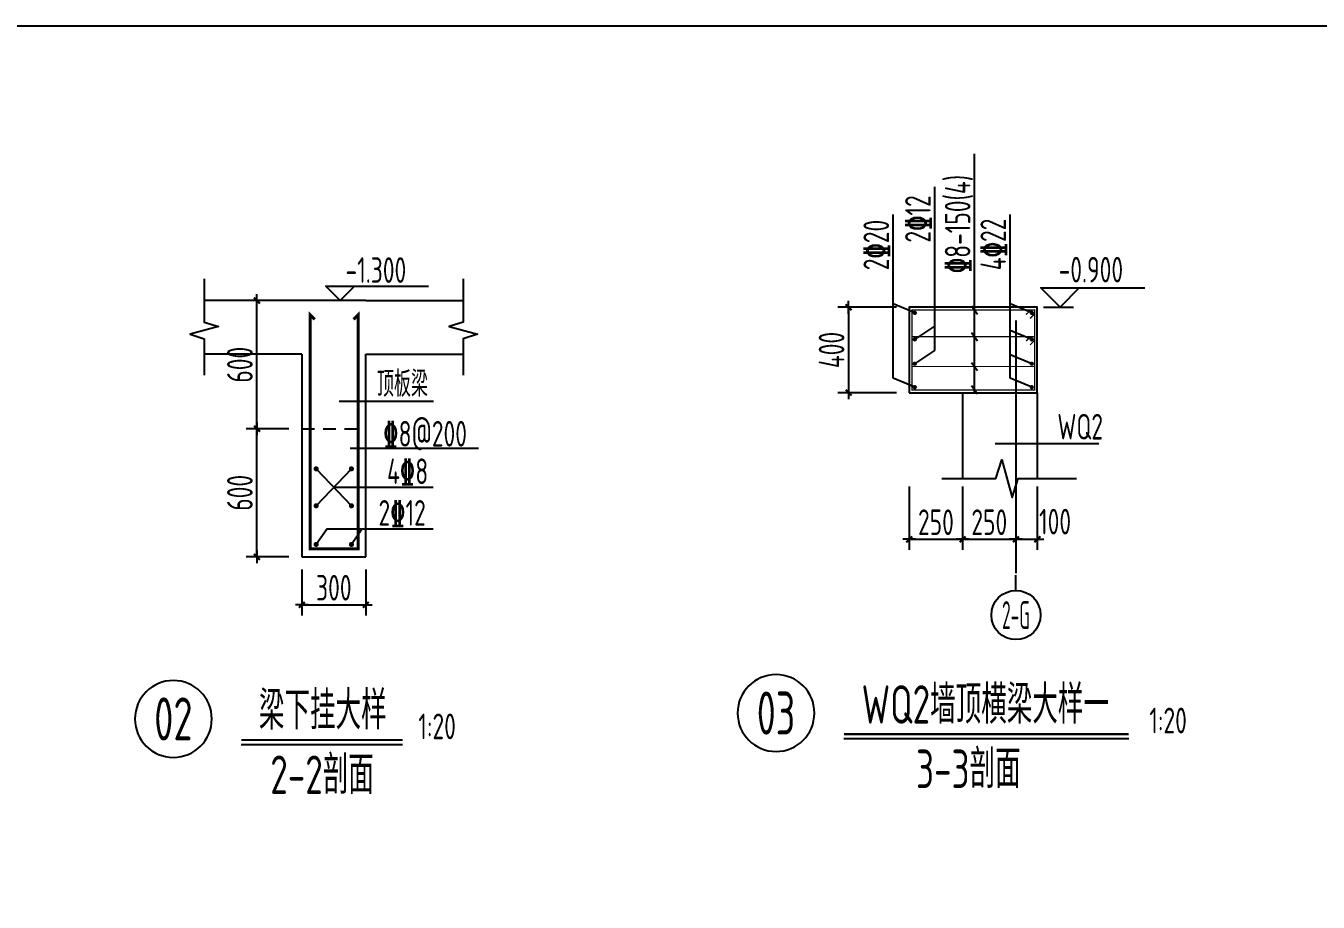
# Model space of a CAD drawing. Header units: millimetres. Extents: x 64473 to 386235, y 427387 to 703525.
# Drawn here: x 171924 to 202196, y 683003 to 703525 of the extents above; entities that cross this region are included whole.
import ezdxf
from ezdxf.enums import TextEntityAlignment as Align

# ---------------------------------------------------------------- set-up
doc = ezdxf.new("R2010")
doc.units = ezdxf.units.MM
doc.header["$LTSCALE"] = 100
doc.header["$PDMODE"] = 35
doc.header["$PDSIZE"] = 200
doc.linetypes.add('3', pattern=[5, 3, -2])
doc.linetypes.add('DOTE', pattern=[2.42, 2, -0.2, 0.02, -0.2])
for name, color, linetype in [('B-TEXT', 7, 'Continuous'), ('L-AXIS', 3, 'Continuous'), ('L-dote', 253, 'DOTE'), ('L-TEXT', 6, 'Continuous')]:
    doc.layers.add(name, color=color, linetype=linetype)
doc.styles.add('_TCH_AXIS', font='tssdeng.shx', dxfattribs={"width": 0.7, "bigfont": 'tssdchn.shx'})
doc.styles.add('COMPLEX', font='tssdeng.shx', dxfattribs={"width": 0.7, "bigfont": 'tssdchn.shx'})
doc.styles.add('hztxt', font='tssdeng.shx', dxfattribs={"width": 0.7, "bigfont": 'tssdchn.shx'})
doc.styles.get("Standard").update_dxf_attribs({"font": 'tssdeng.shx', "width": 0.7, "bigfont": 'tssdchn.shx'})
doc.styles.add('TSSD_REIN', font='Tssdeng.shx', dxfattribs={"width": 0.7, "bigfont": 'tssdchn.shx'})
doc.dimstyles.new('DIM20', dxfattribs={"dimtxt": 300, "dimasz": 1, "dimexe": 250, "dimexo": 300, "dimgap": 100, "dimtad": 1, "dimdec": 0, "dimlfac": 0.2, "dimzin": 0, "dimdsep": 46, "dimtxsty": 'hztxt', "dimblk": '_DIMX', "dimcen": 0.09, "dimclrt": 7, "dimadec": 0, "dimazin": 0, "dimtfac": 1, "dimtdec": 0, "dimtix": 1, "dimtmove": 2, "dimatfit": 3, "dimldrblk": '_DIMX', "dimfxl": 1, "dimtolj": 1, "dimtzin": 0, "dimarcsym": 0})

# ---------------------------------------------------------------- blocks, each defined once
blk = doc.blocks.new('_AXISO')
blk.add_circle((0, 0), 0.5)
at = {"layer": 'B-TEXT', "style": 'COMPLEX', "width": 1.450893}
blk.add_attdef('A', text='', height=0.56, dxfattribs=at).set_placement((0.249375, -0.28), (0.749375, -0.28), align=Align.FIT)
blk = doc.blocks.new('_DIMX')
blk.add_line((-150, 0), (150, 0))
at = {"const_width": 50}
blk.add_lwpolyline([(-70, -70), (70, 70)], dxfattribs=at)
blk = doc.blocks.new('*D717')
at = {"layer": 'Defpoints', "color": 0, "linetype": 'ByBlock'}
for p in [(192618, 696934), (191198, 694934), (192618, 694934)]:
    blk.add_point(p, dxfattribs=at)
at = {"layer": 'L-TEXT', "color": 0, "linetype": 'ByBlock', "lineweight": -2}
for p, q in [((192318, 696934), (190948, 696934)), ((191198, 696933), (191198, 694935)), ((192318, 694934), (190948, 694934))]:
    blk.add_line(p, q, dxfattribs=at)
for p, rotation in [((191198, 696934), 90), ((191198, 694934), 270)]:
    blk.add_blockref('_DIMX', p, dxfattribs=dict(at, rotation=rotation))
at = {"layer": 'L-TEXT', "color": 7, "linetype": 'ByBlock', "insert": (190798, 695934), "char_height": 600, "attachment_point": 5, "rotation": 90, "style": 'TSSD_REIN'}
blk.add_mtext('\\A1;400', dxfattribs=at)

msp = doc.modelspace()

# ---------------------------------------------------------------- linework, layer by layer
at = {"layer": 'L-AXIS'}
msp.add_lwpolyline([(156734.8, 703525.4), (386234.8, 703525.4), (386234.8, 467498.7), (156734.8, 467498.7)], close=True, dxfattribs=at)
at = {"layer": 'L-dote', "color": 0, "linetype": 'ByBlock'}
msp.add_line((195117.8, 696628.6), (195117.8, 690708.1), dxfattribs=at)
at = {"layer": 'L-TEXT', "color": 0, "linetype": 'ByBlock'}
for p, q in [((194146.7, 694919.4), (194146.7, 700527.7)), ((193215, 695922.1), (193215, 699756.9)), ((192239.5, 695274.8), (192239.5, 699109.7)), ((194979.5, 695274.8), (194979.5, 699109.7)), ((178388.1, 697089.8), (176104.2, 697089.8)), ((179888.1, 697089.8), (178388.1, 697089.8)), ((179888.1, 697089.8), (182172, 697089.8)), ((192747.8, 696803.7), (192239.5, 697014.8)), ((194078.8, 696965.8), (194214.7, 696771.5)), ((195487.8, 696803.7), (194979.5, 697014.8)), ((195766, 696933.7), (196466, 696933.7)), ((192747.8, 696182.4), (193215, 696491.5)), ((194078.8, 696344.6), (194214.7, 696150.3)), ((195487.8, 696182.4), (194979.5, 696393.6)), ((178388.1, 695839.8), (176104.2, 695839.8)), ((178388.1, 695839.8), (178388.1, 691089.8)), ((179888.1, 691089.8), (179888.1, 695839.8)), ((179888.1, 695839.8), (182172, 695839.8)), ((192747.8, 695613), (193215, 695922.1)), ((195487.8, 695613), (194979.5, 695824.2)), ((194078.8, 695645.2), (194214.7, 695450.9)), ((192747.8, 695063.7), (192239.5, 695274.8)), ((194078.8, 695103.3), (194214.7, 694908.9)), ((195487.8, 695063.7), (194979.5, 695274.8)), ((193867.8, 694933.7), (193867.8, 692921.1)), ((195617.8, 694933.7), (195617.8, 692921.1)), ((179265.6, 694731.9), (181475.4, 694731.9)), ((179518.1, 693634.7), (182528.7, 693634.7)), ((194626.9, 693741), (197061.1, 693741)), ((178724.3, 693151), (179550.1, 692285.6)), ((179550.1, 693151), (178724.3, 692285.6)), ((179137.2, 692718.3), (181461.8, 692718.3)), ((178979.1, 691745), (178724.3, 691380.1)), ((178979.1, 691745), (181461.8, 691745)), ((179805.3, 691745), (179550.4, 691380.1)), ((178388.1, 691089.8), (179888.1, 691089.8)), ((195117.8, 690303.5), (195117.8, 690660.1)), ((176971.3, 686698.7), (180748.7, 686698.7)), ((191088.8, 686836.5), (197759.6, 686836.5))]:
    msp.add_line(p, q, dxfattribs=at)
at = {"layer": 'L-TEXT', "color": 0, "linetype": '3'}
msp.add_line((178388.1, 694089.8), (179888.1, 694089.8), dxfattribs=at)
at = {"layer": 'L-TEXT', "color": 0, "linetype": 'ByBlock'}
for points in [[(176104.2, 697599.7), (176104.2, 696586.9), (176434.2, 696481.9), (175774.2, 696301.9), (176104.2, 696196.9), (176104.2, 695341.2)], [(182172, 697599.7), (182172, 696586.9), (181842, 696481.9), (182502, 696301.9), (182172, 696196.9), (182172, 695341.2)], [(179626.5, 697427.3), (179289, 697089.8), (178951.5, 697427.3), (181355.6, 697427.3)], [(196601.3, 697388.3), (196151.3, 696938.3), (195701.3, 697388.3), (198133.7, 697388.3)], [(193377.8, 692921.1), (194647.8, 692921.1), (194787.8, 693361.1), (195027.8, 692481.1), (195167.8, 692921.1), (196537.8, 692921.1)]]:
    msp.add_lwpolyline(points, dxfattribs=at)
msp.add_lwpolyline([(192617.8, 694933.7), (195617.8, 694933.7), (195617.8, 696933.7), (192617.8, 696933.7)], close=True, dxfattribs=at)
for points, const_width in [([(195353.2, 696764.8), (195460.9, 696868.7), (195552.8, 696868.7), (195552.8, 694998.7), (192682.8, 694998.7), (192682.8, 696868.7), (195552.8, 696868.7), (195552.8, 696776.8), (195448.9, 696672.9)], 30), ([(179601, 696651.4), (179707.1, 696757.5), (179707.1, 691278.2), (178584.5, 691278.2), (178584.5, 696757.5), (178690.5, 696651.4)], 75), ([(195354.7, 696143.5), (195460.9, 696247.4), (195552.8, 696247.4), (195552.8, 695548), (192682.8, 695548), (192682.8, 696247.4), (195552.8, 696247.4), (195552.8, 696155.6), (195448.9, 696051.6)], 30), ([(191088.8, 686936.5), (197759.6, 686936.5)], 50), ([(176971.3, 686798.7), (180748.7, 686798.7)], 50)]:
    msp.add_lwpolyline(points, dxfattribs=dict(at, const_width=const_width))
for points, const_width in [([(192722.8, 696803.7, 1), (192772.8, 696803.7, 1)], 50), ([(195462.8, 696803.7, 1), (195512.8, 696803.7, 1)], 50), ([(192722.8, 696182.4, 1), (192772.8, 696182.4, 1)], 50), ([(195462.8, 696182.4, 1), (195512.8, 696182.4, 1)], 50), ([(192722.8, 695613, 1), (192772.8, 695613, 1)], 50), ([(195462.8, 695613, 1), (195512.8, 695613, 1)], 50), ([(192722.8, 695063.7, 1), (192772.8, 695063.7, 1)], 50), ([(195462.8, 695063.7, 1), (195512.8, 695063.7, 1)], 50), ([(178694.3, 693151, 1), (178754.3, 693151, 1)], 60), ([(179520.1, 693151, 1), (179580.1, 693151, 1)], 60), ([(178694.3, 692285.6, 1), (178754.3, 692285.6, 1)], 60), ([(179520.1, 692285.6, 1), (179580.1, 692285.6, 1)], 60), ([(178694.3, 691380.1, 1), (178754.3, 691380.1, 1)], 60), ([(179520.1, 691380.1, 1), (179580.1, 691380.1, 1)], 60)]:
    msp.add_lwpolyline(points, format="xyb", close=True, dxfattribs=dict(at, const_width=const_width))

# ---------------------------------------------------------------- block references
ref = msp.add_blockref('_AXISO', (195117.8, 689727.5), dxfattribs=dict(at, xscale=1152, yscale=1152, zscale=1152))
ref.add_attrib('A', '2-G', dxfattribs={"height": 651.67, "style": '_TCH_AXIS', "width": 0.328125}).set_placement((194791.9, 689401.7), (195443.6, 689401.7), align=Align.FIT)
ref = msp.add_blockref('_AXISO', (175379.5, 687293.5), dxfattribs=dict(at, xscale=-1800, yscale=1800, zscale=1800, rotation=180))
ref.add_attrib('A', '02', dxfattribs={"height": 1008, "style": 'COMPLEX', "width": 0.682773}).set_placement((174929.5, 686789.5), (175829.5, 686789.5), align=Align.FIT)
ref = msp.add_blockref('_AXISO', (189497, 687431.3), dxfattribs=dict(at, xscale=-1800, yscale=1800, zscale=1800, rotation=180))
ref.add_attrib('A', '03', dxfattribs={"height": 1008, "style": 'COMPLEX', "width": 0.682773}).set_placement((189047, 686927.3), (189947, 686927.3), align=Align.FIT)

# ---------------------------------------------------------------- texts
at = {"layer": 'L-TEXT', "color": 0, "linetype": 'ByBlock', "width": 0.7}
for s, p in [('%%1328-150(4)', (194052.4, 697733.8)), ('2%%13212', (193120.7, 698449.3)), ('2%%13220', (192145.3, 697802)), ('4%%13222', (194885.3, 697802))]:
    msp.add_text(s, height=600, rotation=90, dxfattribs=at).set_placement(p)
for s, height, p in [('-1.300', 600, (179412.9, 697506)), ('-0.900', 600, (196117.9, 697515)), ('顶板梁', 600, (180147.9, 694838.5)), ('%%1328@200', 600, (180296.3, 693672.2)), ('WQ2', 600, (196086.7, 693838)), ('4%%1328', 600, (180385.3, 692793.3)), ('2%%13212', 600, (180184.7, 691820)), ('WQ2墙顶横梁大样一', 900, (191501, 687183.5)), ('梁下挂大样', 900, (177383.5, 687045.6)), ('1:20', 600, (198242, 686957)), ('1:20', 600, (181118.6, 686819.2)), ('3-3剖面', 900, (192775.4, 685675.3)), ('2-2剖面', 900, (177649.8, 685537.5))]:
    msp.add_text(s, height=height, dxfattribs=at).set_placement(p)

# ---------------------------------------------------------------- dimensions: what is measured, and where the dimension line sits
at = {"layer": 'L-TEXT', "color": 0, "linetype": 'ByBlock'}
for base, p1, p2 in [((177337.6, 697089.8), (178388.1, 694089.8), (178388.1, 697089.8)), ((177337.6, 694089.8), (178388.1, 691089.8), (178388.1, 694089.8))]:
    msp.add_linear_dim(base=base, p1=p1, p2=p2, angle=90, dimstyle='DIM20', override={"dimtxt": 600, "dimtxsty": 'TSSD_REIN'}, dxfattribs=at).render()
dim = msp.add_linear_dim(base=(191197.8, 694933.7), p1=(192617.8, 696933.7), p2=(192617.8, 694933.7), angle=90, dimstyle='DIM20', override={"dimtxt": 600, "dimtxsty": 'TSSD_REIN'}, dxfattribs=at)
dim.commit()
dim.dimension.update_dxf_attribs({"geometry": '*D717', "text_midpoint": (190797.8, 695933.7)})
for base, p1, p2 in [((193867.8, 691501.1), (192617.8, 693041.1), (193867.8, 693041.1)), ((195117.8, 691501.1), (193867.8, 693041.1), (195117.8, 693041.1)), ((179888.1, 689966.5), (178388.1, 691089.8), (179888.1, 691089.8))]:
    msp.add_linear_dim(base=base, p1=p1, p2=p2, dimstyle='DIM20', override={"dimtxt": 600, "dimtxsty": 'TSSD_REIN'}, dxfattribs=at).render()
msp.add_linear_dim(base=(195617.8, 691501.1), p1=(195117.8, 693041.1), p2=(195617.8, 693041.1), location=(196033.9, 691914.7), dimstyle='DIM20', override={"dimtxt": 600, "dimtxsty": 'TSSD_REIN'}, dxfattribs=at).render()

doc.saveas('drawing.dxf')
